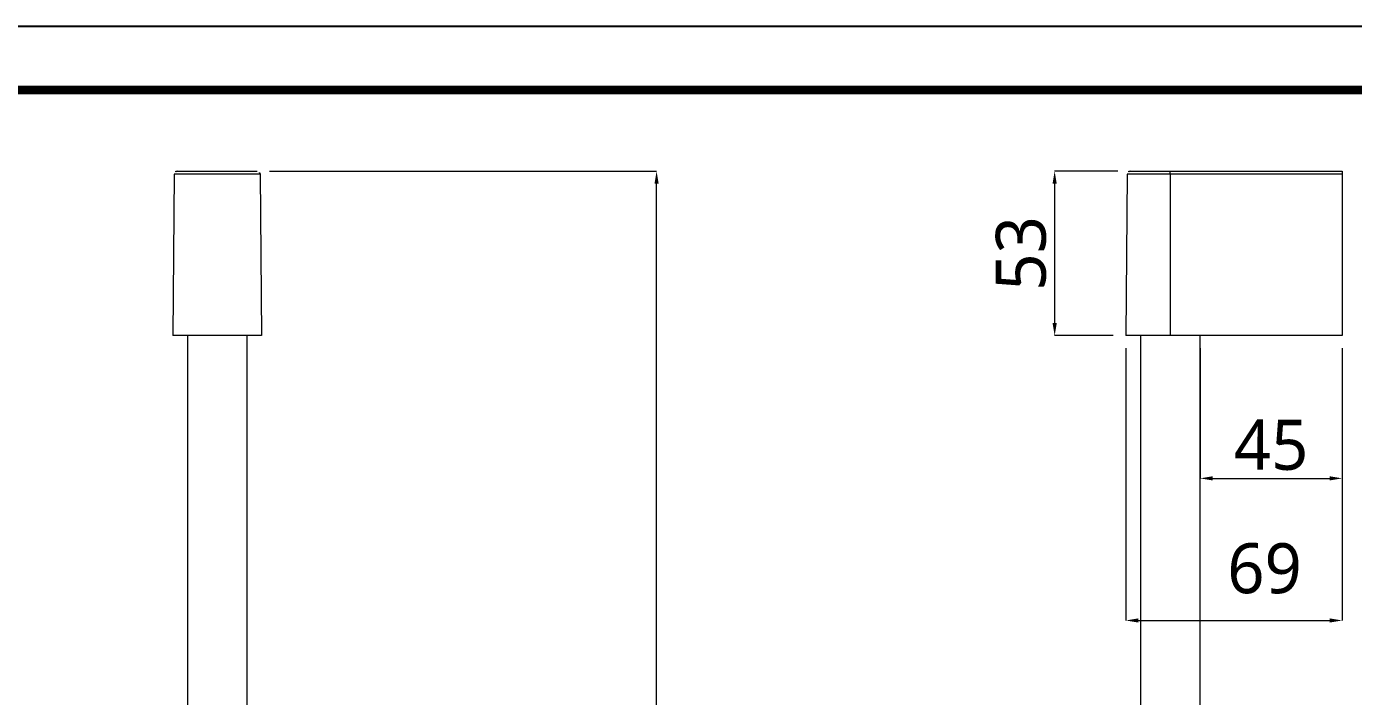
# Model space of a CAD drawing. Extents: x 16296675219 to 16296676413, y -37409617825 to -37409616950.
# Drawn here: x 16296675520.4 to 16296675944.9, y -37409617164.5 to -37409616950.3 of the extents above; entities that cross this region are included whole.
import ezdxf

# ---------------------------------------------------------------- set-up
doc = ezdxf.new("R2010")
doc.units = 0
doc.header["$LTSCALE"] = 10
doc.header["$MEASUREMENT"] = 0
doc.header["$PDMODE"] = 3
doc.header["$PDSIZE"] = -10
doc.layers.get('0').update_dxf_attribs({"linetype": 'CONTINUOUS'})
doc.layers.get('DEFPOINTS').update_dxf_attribs({"linetype": 'CONTINUOUS'})
doc.styles.add('Daelim Dimension', font='')
doc.styles.get('Daelim Dimension').set_extended_font_data('NanumGothic')
doc.dimstyles.new('DEFAULT', dxfattribs={"dimscale": 2, "dimtxt": 2, "dimasz": 2, "dimexe": 0, "dimexo": 2, "dimgap": 1, "dimtad": 1, "dimdec": 1, "dimzin": 9, "dimdsep": 46, "dimtxsty": 'Daelim Dimension', "dimcen": 0.5, "dimclrd": 252, "dimclre": 252, "dimclrt": 3, "dimadec": 1, "dimazin": 0, "dimtfac": 1, "dimtdec": 1, "dimtix": 1, "dimtmove": 0, "dimatfit": 3, "dimfxl": 1, "dimtolj": 1, "dimtzin": 1, "dimlwd": 9, "dimlwe": 9, "dimarcsym": 0})

# ---------------------------------------------------------------- blocks, each defined once
blk = doc.blocks.new('A$C740E48B8')
at = {"color": 7, "linetype": 'Continuous', "lineweight": 15}
for p, q in [((27.32, 728.21), (26.87, 676.6)), ((28.32, 729.2), (41.07, 729.2)), ((41.07, 728.21), (41.07, 729.2)), ((41.07, 729.2), (96.07, 729.2)), ((41.07, 728.21), (41.07, 676.6)), ((96.07, 728.21), (41.07, 728.21)), ((96.07, 729.2), (96.07, 728.21)), ((96.07, 728.21), (96.07, 676.6)), ((41.07, 676.6), (26.87, 676.6)), ((31.52, 676.6), (31.52, 472.33)), ((96.07, 676.6), (41.07, 676.6)), ((50.62, 472.33), (50.62, 676.6))]:
    blk.add_line(p, q, dxfattribs=at)
at = {"color": 8, "linetype": 'Continuous', "lineweight": 15}
blk.add_line((41.07, 728.21), (27.32, 728.21), dxfattribs=at)
at = {"color": 7, "linetype": 'Continuous', "lineweight": 15}
blk.add_arc((28.32, 728.2), 1, 90, 179.5, dxfattribs=at)
blk = doc.blocks.new('A$C33BA029C')
at = {"color": 7, "linetype": 'Continuous', "lineweight": 15}
for p, q in [((121.16, 728.21), (120.71, 676.6)), ((148.66, 728.21), (121.16, 728.21)), ((122.16, 729.2), (147.66, 729.2)), ((148.66, 728.21), (149.11, 676.6)), ((149.11, 676.6), (120.71, 676.6)), ((125.36, 676.6), (125.36, 474.53)), ((144.46, 474.36), (144.46, 676.6))]:
    blk.add_line(p, q, dxfattribs=at)
for centre, start, end in [((122.16, 728.2), 90, 179.5), ((147.66, 728.2), 0.5, 90)]:
    blk.add_arc(centre, 1, start, end, dxfattribs=at)
blk = doc.blocks.new('*D7')
at = {"color": 5, "lineweight": 9, "ltscale": 0.5, "transparency": 16777216}
for p, q in [((16296675598.15736, -37409616996.552353), (16296675721.954651, -37409616996.552353)), ((16296675721.954651, -37409617721.75235), (16296675721.954651, -37409617000.552353)), ((16296675598.15736, -37409617725.75235), (16296675721.954651, -37409617725.75235))]:
    blk.add_line(p, q, dxfattribs=at)
at = {"color": 5, "ltscale": 0.5, "transparency": 16777216}
for points in [[(16296675721.287979, -37409617000.552353), (16296675722.621309, -37409617000.552353), (16296675721.954651, -37409616996.552353)], [(16296675721.287979, -37409617721.75235), (16296675722.621309, -37409617721.75235), (16296675721.954651, -37409617725.75235)]]:
    blk.add_solid(points, dxfattribs=at)
at = {"layer": 'DEFPOINTS', "color": 0, "ltscale": 0.5, "transparency": 16777216}
for p in [(16296675594.15736, -37409616996.552353), (16296675721.954651, -37409616996.552353), (16296675594.15736, -37409617725.75235)]:
    blk.add_point(p, dxfattribs=at)
at = {"color": 7, "lineweight": 0, "ltscale": 0.5, "transparency": 16777216, "insert": (16296675711.24507, -37409617361.152344), "char_height": 16, "attachment_point": 5, "rotation": 90, "style": 'Daelim Dimension'}
blk.add_mtext('\\A1;729', dxfattribs=at)
blk = doc.blocks.new('*D12')
at = {"color": 5, "lineweight": 9, "ltscale": 0.5, "transparency": 16777216}
for p, q in [((16296675872.06518, -37409617053.152351), (16296675872.06518, -37409617140.203033)), ((16296675941.265181, -37409617053.152351), (16296675941.265181, -37409617140.203033)), ((16296675876.06518, -37409617140.203033), (16296675937.265181, -37409617140.203033))]:
    blk.add_line(p, q, dxfattribs=at)
at = {"color": 5, "ltscale": 0.5, "transparency": 16777216}
for points in [[(16296675876.06518, -37409617139.536362), (16296675876.06518, -37409617140.86969), (16296675872.06518, -37409617140.203033)], [(16296675937.265181, -37409617139.536362), (16296675937.265181, -37409617140.86969), (16296675941.265181, -37409617140.203033)]]:
    blk.add_solid(points, dxfattribs=at)
at = {"layer": 'DEFPOINTS', "color": 0, "ltscale": 0.5, "transparency": 16777216}
for p in [(16296675872.06518, -37409617049.152351), (16296675941.265181, -37409617049.152351), (16296675941.265181, -37409617140.203033)]:
    blk.add_point(p, dxfattribs=at)
at = {"color": 7, "lineweight": 0, "ltscale": 0.5, "transparency": 16777216, "insert": (16296675916.45005, -37409617123.614388), "char_height": 16, "attachment_point": 5, "style": 'Daelim Dimension'}
blk.add_mtext('\\A1;69', dxfattribs=at)
blk = doc.blocks.new('*D13')
at = {"color": 5, "lineweight": 9, "ltscale": 0.5, "transparency": 16777216}
for p, q in [((16296675869.51552, -37409616996.552353), (16296675849.2957, -37409616996.552353)), ((16296675849.2957, -37409617000.552353), (16296675849.2957, -37409617045.152351)), ((16296675868.06518, -37409617049.152351), (16296675849.2957, -37409617049.152351))]:
    blk.add_line(p, q, dxfattribs=at)
at = {"color": 5, "ltscale": 0.5, "transparency": 16777216}
for points in [[(16296675848.62903, -37409617000.552353), (16296675849.96236, -37409617000.552353), (16296675849.2957, -37409616996.552353)], [(16296675848.62903, -37409617045.152351), (16296675849.96236, -37409617045.152351), (16296675849.2957, -37409617049.152351)]]:
    blk.add_solid(points, dxfattribs=at)
at = {"layer": 'DEFPOINTS', "color": 0, "ltscale": 0.5, "transparency": 16777216}
for p in [(16296675873.51552, -37409616996.552353), (16296675849.2957, -37409617049.152351), (16296675872.06518, -37409617049.152351)]:
    blk.add_point(p, dxfattribs=at)
at = {"color": 7, "lineweight": 0, "ltscale": 0.5, "transparency": 16777216, "insert": (16296675838.574671, -37409617022.852364), "char_height": 16, "attachment_point": 5, "rotation": 90, "style": 'Daelim Dimension'}
blk.add_mtext('\\A1;53', dxfattribs=at)
blk = doc.blocks.new('*D14')
at = {"color": 5, "lineweight": 9, "ltscale": 0.5, "transparency": 16777216}
for p, q in [((16296675895.81518, -37409617053.152351), (16296675895.81518, -37409617094.771271)), ((16296675941.265181, -37409617053.152351), (16296675941.265181, -37409617094.771271)), ((16296675899.81518, -37409617094.771271), (16296675937.265181, -37409617094.771271))]:
    blk.add_line(p, q, dxfattribs=at)
at = {"color": 5, "ltscale": 0.5, "transparency": 16777216}
for points in [[(16296675899.81518, -37409617094.104607), (16296675899.81518, -37409617095.437927), (16296675895.81518, -37409617094.771271)], [(16296675937.265181, -37409617094.104607), (16296675937.265181, -37409617095.437927), (16296675941.265181, -37409617094.771271)]]:
    blk.add_solid(points, dxfattribs=at)
at = {"layer": 'DEFPOINTS', "color": 0, "ltscale": 0.5, "transparency": 16777216}
for p in [(16296675895.81518, -37409617049.152351), (16296675941.265181, -37409617049.152351), (16296675941.265181, -37409617094.771271)]:
    blk.add_point(p, dxfattribs=at)
at = {"color": 7, "lineweight": 0, "ltscale": 0.5, "transparency": 16777216, "insert": (16296675918.54018, -37409617084.153236), "char_height": 16, "attachment_point": 5, "style": 'Daelim Dimension'}
blk.add_mtext('\\A1;45', dxfattribs=at)

msp = doc.modelspace()

# ---------------------------------------------------------------- linework, layer by layer
at = {"ltscale": 0.5}
msp.add_lwpolyline([(16296675219.07955, -37409617824.834084), (16296676412.57955, -37409617824.834084), (16296676412.57955, -37409616950.334084), (16296675219.07955, -37409616950.334084)], close=True, dxfattribs=at)
at = {"color": 5, "linetype": 'ByBlock', "lineweight": 200, "const_width": 2.75}
msp.add_lwpolyline([(16296675238.27124, -37409617787.388771), (16296676393.27124, -37409617787.388771), (16296676393.27124, -37409616970.638771), (16296675238.27124, -37409616970.638771)], close=True, dxfattribs=at)

# ---------------------------------------------------------------- block references
for name, p in [('A$C33BA029C', (16296675446.499451, -37409617725.752357)), ('A$C740E48B8', (16296675845.19487, -37409617725.75235))]:
    msp.add_blockref(name, p)

# ---------------------------------------------------------------- dimensions: what is measured, and where the dimension line sits
at = {"color": 5, "lineweight": 0, "ltscale": 0.5}
for base, p1, p2, picture, middle in [((16296675721.954651, -37409616996.552353), (16296675594.15736, -37409617725.75235), (16296675594.15736, -37409616996.552353), '*D7', (16296675711.24507, -37409617361.152344)), ((16296675849.2957, -37409617049.152351), (16296675873.51552, -37409616996.552353), (16296675872.06518, -37409617049.152351), '*D13', (16296675838.574671, -37409617022.852364))]:
    dim = msp.add_linear_dim(base=base, p1=p1, p2=p2, angle=90, dimstyle='DEFAULT', override={"dimtxt": 8, "dimdec": 0, "dimclrd": 5, "dimclre": 5, "dimclrt": 7, "dimtmove": 2}, dxfattribs=at)
    dim.commit()
    dim.dimension.update_dxf_attribs({"geometry": picture, "text_midpoint": middle})
dim = msp.add_linear_dim(base=(16296675941.265181, -37409617140.203033), p1=(16296675872.06518, -37409617049.152351), p2=(16296675941.265181, -37409617049.152351), dimstyle='DEFAULT', override={"dimtxt": 8, "dimdec": 0, "dimclrd": 5, "dimclre": 5, "dimclrt": 7, "dimtmove": 2}, dxfattribs=at)
dim.commit()
dim.dimension.update_dxf_attribs({"geometry": '*D12', "text_midpoint": (16296675916.45005, -37409617123.614388), "dimtype": 160})
dim = msp.add_linear_dim(base=(16296675941.265181, -37409617094.771271), p1=(16296675895.81518, -37409617049.152351), p2=(16296675941.265181, -37409617049.152351), dimstyle='DEFAULT', override={"dimtxt": 8, "dimdec": 0, "dimclrd": 5, "dimclre": 5, "dimclrt": 7, "dimtmove": 2}, dxfattribs=at)
dim.commit()
dim.dimension.update_dxf_attribs({"geometry": '*D14', "text_midpoint": (16296675918.54018, -37409617084.153236)})

doc.saveas('drawing.dxf')
